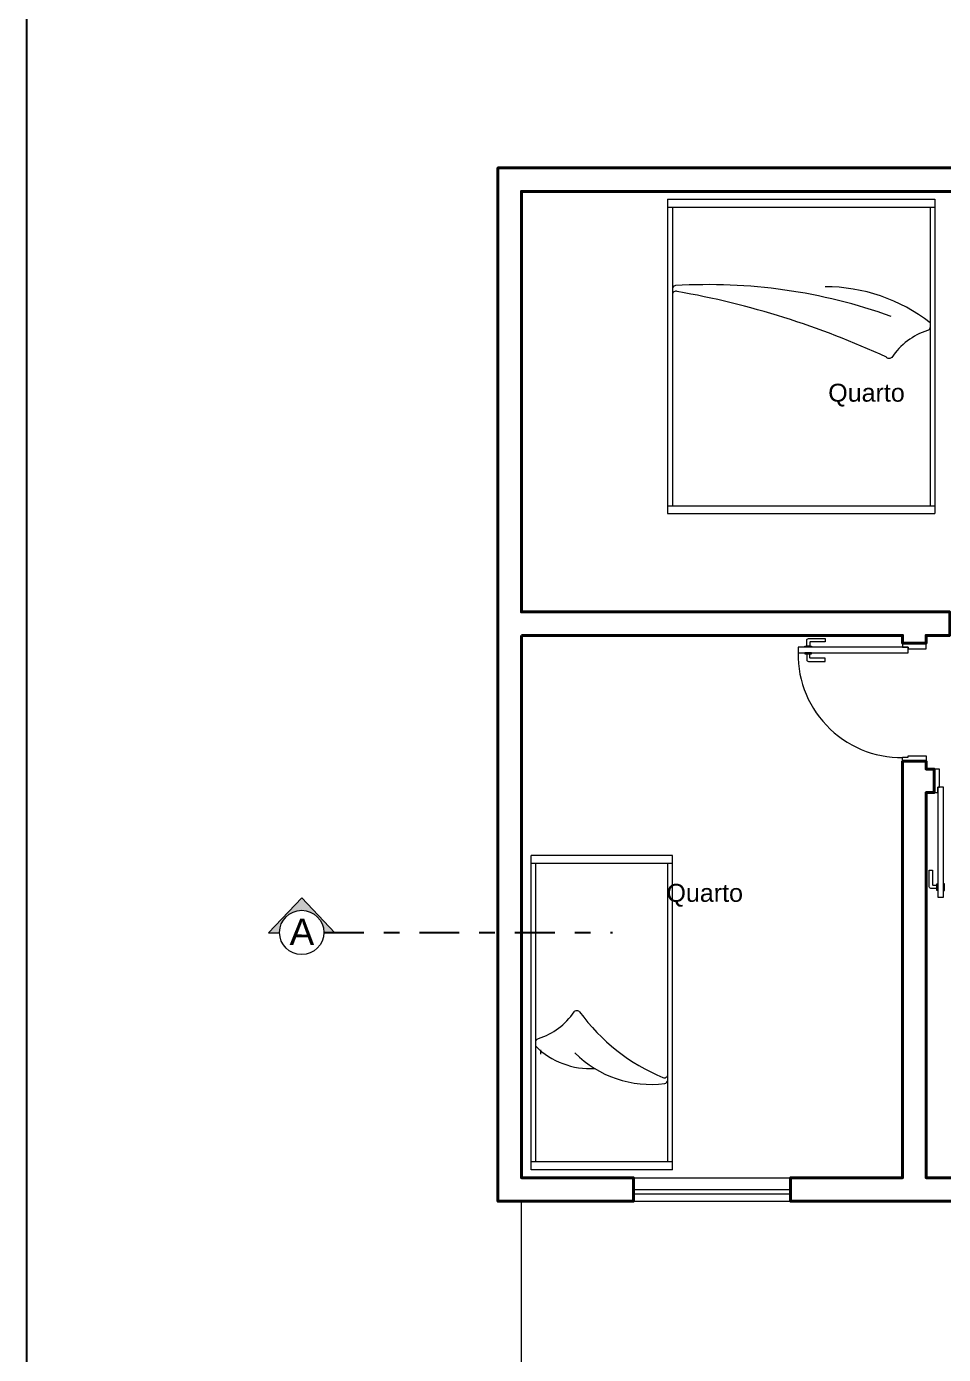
# Model space of a CAD drawing. Header units: inches. Extents: x 208.2 to 264.4, y 86.5 to 110.5.
# Drawn here: x 221.68 to 227.51, y 93.88 to 102.33 of the extents above; entities that cross this region are included whole.
import ezdxf

# ---------------------------------------------------------------- set-up
doc = ezdxf.new("R2010")
doc.units = ezdxf.units.IN
doc.header["$MEASUREMENT"] = 0
doc.linetypes.add('DASHDOT', pattern=[25.4, 12.7, -6.35, 0, -6.35])
for name, color, linetype, lineweight in [('ESQ_INTER', 7, 'Continuous', 9), ('ESQUADRIAS', 7, 'Continuous', 13), ('IND', 7, 'Continuous', 13), ('LAY-OUT', 7, 'Continuous', 5), ('Plarga', 7, 'Continuous', 40), ('texto', 7, 'Continuous', 13)]:
    doc.layers.add(name, color=color, linetype=linetype, lineweight=lineweight)
doc.styles.add('arial', font='arial.ttf')

msp = doc.modelspace()

# ---------------------------------------------------------------- hatches: boundary and pattern name
at = {"layer": 'IND'}
msp.add_hatch(color=0, dxfattribs=at).paths.add_polyline_path([(223.6382, 96.566), (223.5674, 96.566, 1.014778), (223.2858, 96.566), (223.215, 96.566), (223.4266, 96.7882)])

# ---------------------------------------------------------------- linework, layer by layer
at = {"color": 1, "lineweight": 30}
msp.add_line((221.6759, 110.5233), (221.6759, 86.5233), dxfattribs=at)
at = {"lineweight": 5}
for points in [[(224.6752, 90.4327), (239.1752, 90.4327), (239.669, 97.6754), (239.5193, 97.6856), (239.035, 90.5827), (224.8252, 90.5827), (224.8252, 94.8577)], [(225.5377, 95.0077), (226.5377, 95.0077)], [(225.5377, 95.0077), (226.5377, 95.0077)], [(225.5377, 94.8577), (226.5377, 94.8577)]]:
    msp.add_lwpolyline(points, dxfattribs=at)
at = {"linetype": 'DASHDOT', "lineweight": 30, "ltscale": 0.02}
msp.add_lwpolyline([(223.5674, 96.5681), (225.4041, 96.5681)], dxfattribs=at)
at = {"layer": 'ESQ_INTER'}
for points in [[(226.5377, 94.9302), (225.5377, 94.9302)], [(225.5377, 94.9052), (226.5377, 94.9052)]]:
    msp.add_lwpolyline(points, dxfattribs=at)
at = {"layer": 'ESQUADRIAS'}
for points in [[(226.6406, 98.389), (226.6406, 98.4277, -0.414214), (226.6506, 98.4377), (226.7576, 98.4377), (226.7576, 98.4177), (226.6656, 98.4177, 0.414214), (226.6606, 98.4127), (226.6606, 98.389)], [(226.6406, 98.3414), (226.6406, 98.3027, 0.414214), (226.6506, 98.2927), (226.7576, 98.2927), (226.7576, 98.3127), (226.6656, 98.3127, -0.414214), (226.6606, 98.3177), (226.6606, 98.3414)], [(227.4688, 96.8482), (227.4302, 96.8482, -0.414214), (227.4202, 96.8582), (227.4202, 96.9652), (227.4402, 96.9652), (227.4402, 96.8732, 0.414214), (227.4452, 96.8682), (227.4688, 96.8682)]]:
    msp.add_lwpolyline(points, format="xyb", close=True, dxfattribs=at)
for points in [[(227.2852, 98.3477), (227.2852, 98.3827), (226.5852, 98.3827), (226.5852, 98.3477)], [(226.6707, 98.389), (226.6707, 98.3827), (226.6281, 98.3827), (226.6281, 98.389)], [(226.6707, 98.3414), (226.6707, 98.3477), (226.6281, 98.3477), (226.6281, 98.3414)], [(227.4002, 98.4077), (227.2502, 98.4077), (227.2502, 98.3827), (227.2852, 98.3827), (227.2852, 98.3727), (227.4002, 98.3727)], [(227.4002, 97.6577), (227.2502, 97.6577), (227.2502, 97.6827), (227.2852, 97.6827), (227.2852, 97.6927), (227.4002, 97.6927)], [(227.4502, 97.6077), (227.4502, 97.4577), (227.4752, 97.4577), (227.4752, 97.4927), (227.4852, 97.4927), (227.4852, 97.6077)], [(227.5102, 97.4927), (227.4752, 97.4927), (227.4752, 96.7927), (227.5102, 96.7927)], [(227.4688, 96.8782), (227.4752, 96.8782), (227.4752, 96.8356), (227.4688, 96.8356)], [(227.5165, 96.8782), (227.5102, 96.8782), (227.5102, 96.8356), (227.5165, 96.8356)]]:
    msp.add_lwpolyline(points, close=True, dxfattribs=at)
msp.add_arc((227.2416, 98.3377), 0.6565, 179.13096, 273.80664, dxfattribs=at)
at = {"layer": 'IND', "color": 0}
msp.add_lwpolyline([(223.5674, 96.566), (223.6382, 96.566), (223.4266, 96.7882), (223.215, 96.566), (223.2858, 96.566)], dxfattribs=at)
msp.add_circle((223.4266, 96.5681), 0.1408, dxfattribs=at)
at = {"layer": 'LAY-OUT'}
for p, q in [((225.7552, 101.2327), (225.7552, 99.2327)), ((225.7552, 101.2327), (227.4552, 101.2327)), ((227.4552, 101.2327), (227.4552, 99.2327)), ((225.7552, 101.1827), (227.4552, 101.1827)), ((225.7852, 101.1827), (225.7852, 99.2827)), ((227.4252, 101.1827), (227.4252, 99.2827)), ((225.7552, 99.2827), (227.4552, 99.2827)), ((225.7552, 99.2327), (227.4552, 99.2327)), ((224.8865, 95.0577), (224.8865, 97.0577)), ((225.7865, 97.0577), (224.8865, 97.0577)), ((225.7865, 97.0077), (224.8865, 97.0077)), ((224.9165, 95.1077), (224.9165, 97.0077)), ((225.7565, 95.1077), (225.7565, 97.0077)), ((225.7865, 95.0577), (225.7865, 97.0577)), ((225.7865, 95.1077), (224.8865, 95.1077)), ((225.7865, 95.0577), (224.8865, 95.0577))]:
    msp.add_line(p, q, dxfattribs=at)
for points in [[(227.1767, 100.4882, 0.101611), (225.8047, 100.6834, 0.376966), (225.7852, 100.6612)], [(227.4256, 100.4192, -0.340123), (227.409, 100.3975, 0.172426), (227.1819, 100.2272, -0.48448), (227.1468, 100.2283, 0.065345), (225.8163, 100.6461, 0.536465), (225.7852, 100.6255)], [(224.9161, 95.8712, -0.340123), (224.9327, 95.8929, 0.172426), (225.1598, 96.0632, -0.48448), (225.1949, 96.0621, 0.134951), (225.7254, 95.6443, 0.536465), (225.7565, 95.6649)], [(225.165, 95.8022, 0.23297), (225.737, 95.607, 0.376966), (225.7565, 95.6292)]]:
    msp.add_lwpolyline(points, format="xyb", dxfattribs=at)
msp.add_lwpolyline([(224.9461, 95.8212), (224.9465, 95.7937)], dxfattribs=at)
for centre, radius, start, end in [((226.7604, 99.5997), 1.0767, 51.87062, 90.18637), ((225.2618, 96.1926), 0.4909, 225.29527, 273.40188)]:
    msp.add_arc(centre, radius, start, end, dxfattribs=at)
at = {"layer": 'Plarga'}
for points in [[(224.8252, 98.4577), (224.8252, 95.0077), (225.5377, 95.0077), (225.5377, 94.8577), (224.6752, 94.8577), (224.6752, 101.4327), (228.5002, 101.4327), (228.5002, 101.2827), (224.8252, 101.2827), (224.8252, 98.6077), (227.5502, 98.6077), (227.5502, 98.4577), (227.4002, 98.4577), (227.4002, 98.4077), (227.2502, 98.4077), (227.2502, 98.4577)], [(227.2502, 97.6577), (227.4002, 97.6577), (227.4002, 97.6077), (227.4502, 97.6077), (227.4502, 97.4577), (227.4002, 97.4577), (227.4002, 95.0077), (228.3252, 95.0077), (228.3252, 94.8577), (226.5377, 94.8577), (226.5377, 95.0077), (227.2502, 95.0077)]]:
    msp.add_lwpolyline(points, close=True, dxfattribs=at)

# ---------------------------------------------------------------- texts
at = {"layer": 'IND', "color": 0, "style": 'arial'}
msp.add_text('A', height=0.1688, rotation=359.53572, dxfattribs=at).set_placement((223.3494, 96.4884))
at = {"layer": 'texto', "style": 'arial'}
for p in [(226.7771, 99.9453), (225.7477, 96.7629)]:
    msp.add_text('Quarto', height=0.11402, dxfattribs=at).set_placement(p)

doc.saveas('drawing.dxf')
